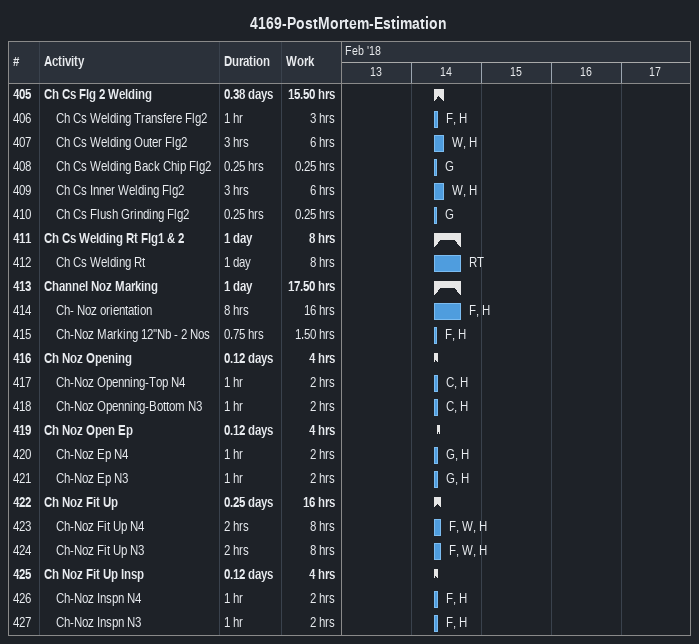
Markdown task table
4169-PostMortem-Estimation

| ID | Level | Task | Duration | Start | Finish | Resources | Work (h) |
|---|---|---|---|---|---|---|---|
| 405 | 1 | **Ch Cs Flg 2 Welding** | 0.38d | 2018-02-14 | 2018-02-14 |  | 15.50 |
| 406 | 2 | Ch Cs Welding Transfere Flg2 | 1h | 2018-02-14 | 2018-02-14 | F, H | 3 |
| 407 | 2 | Ch Cs Welding Outer Flg2 | 3h | 2018-02-14 | 2018-02-14 | W, H | 6 |
| 408 | 2 | Ch Cs Welding Back Chip Flg2 | 0.25h | 2018-02-14 | 2018-02-14 | G | 0.25 |
| 409 | 2 | Ch Cs Inner Welding Flg2 | 3h | 2018-02-14 | 2018-02-14 | W, H | 6 |
| 410 | 2 | Ch Cs Flush Grinding Flg2 | 0.25h | 2018-02-14 | 2018-02-14 | G | 0.25 |
| 411 | 1 | **Ch Cs Welding Rt Flg1 & 2** | 1d | 2018-02-14 | 2018-02-14 |  | 8 |
| 412 | 2 | Ch Cs Welding Rt | 1d | 2018-02-14 | 2018-02-14 | RT | 8 |
| 413 | 1 | **Channel Noz Marking** | 1d | 2018-02-14 | 2018-02-14 |  | 17.50 |
| 414 | 2 | Ch- Noz orientation | 8h | 2018-02-14 | 2018-02-14 | F, H | 16 |
| 415 | 2 | Ch-Noz Marking 12''Nb - 2 Nos | 0.75h | 2018-02-14 | 2018-02-14 | F, H | 1.50 |
| 416 | 1 | **Ch Noz Opening** | 0.12d | 2018-02-14 | 2018-02-14 |  | 4 |
| 417 | 2 | Ch-Noz Openning-Top N4 | 1h | 2018-02-14 | 2018-02-14 | C, H | 2 |
| 418 | 2 | Ch-Noz Openning-Bottom N3 | 1h | 2018-02-14 | 2018-02-14 | C, H | 2 |
| 419 | 1 | **Ch Noz Open Ep** | 0.12d | 2018-02-14 | 2018-02-14 |  | 4 |
| 420 | 2 | Ch-Noz Ep N4 | 1h | 2018-02-14 | 2018-02-14 | G, H | 2 |
| 421 | 2 | Ch-Noz Ep N3 | 1h | 2018-02-14 | 2018-02-14 | G, H | 2 |
| 422 | 1 | **Ch Noz Fit Up** | 0.25d | 2018-02-14 | 2018-02-14 |  | 16 |
| 423 | 2 | Ch-Noz Fit Up N4 | 2h | 2018-02-14 | 2018-02-14 | F, W, H | 8 |
| 424 | 2 | Ch-Noz Fit Up N3 | 2h | 2018-02-14 | 2018-02-14 | F, W, H | 8 |
| 425 | 1 | **Ch Noz Fit Up Insp** | 0.12d | 2018-02-14 | 2018-02-14 |  | 4 |
| 426 | 2 | Ch-Noz Inspn N4 | 1h | 2018-02-14 | 2018-02-14 | F, H | 2 |
| 427 | 2 | Ch-Noz Inspn N3 | 1h | 2018-02-14 | 2018-02-14 | F, H | 2 |
